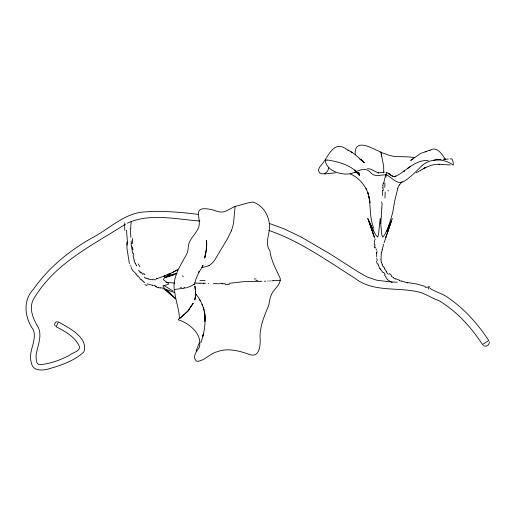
<?xml version="1.0" encoding="UTF-8"?>
<svg xmlns="http://www.w3.org/2000/svg" width="515" height="515" viewBox="0 0 515 515"><rect width="100%" height="100%" fill="white"/><g stroke="black" fill="none" stroke-linecap="round" stroke-linejoin="round"><path stroke-width="0.77" d="M489.25 341.831C489.887 344.928 486.076 347.4 483.508 345.559M382.632 190.26L382.516 195.43M374.656 240.009L374.572 245.34M206.715 243.64L206.161 250.425L204.674 258.118L205.047 256.56M380.843 223.742L381.274 216.358M383.778 172.731L383.643 165.907L381.866 156.966M382.13 203.322L381.905 207.23M355.118 154.558C354.397 134.66 377.051 152.092 385.967 154.037C394.857 158.388 404.822 155.575 414.054 157.654M381.293 216.088L381.795 208.575M195.269 289.263L194.895 285.986L195.642 292.765L195.243 298.475L195.475 293.968M381.879 207.539L381.821 208.305M126.902 245.095L127.173 241.979L126.915 248.121L129.4 263.667M204.854 257.326L206.509 249.028L206.534 240.396L206.715 244.895M385.877 174.289L383.566 183.482M235.117 206.451C230.508 208.26 226.471 211.955 221.334 212.135C217.06 211.877 213.255 209.521 208.993 209.116C191.644 206.354 201.726 218.128 198.655 227.373C196.427 232.941 191.696 237.016 189.256 242.456C187.866 246.209 188.606 250.445 186.739 254.069C180.186 266.043 171.218 278.557 174.9 293.054C175.918 301.423 179.156 309.489 179.387 317.935C178.692 320.143 177.051 319.615 180.173 320.394C190.724 324.63 202.614 334.673 199.305 347.303C196.756 351.256 191.612 357.088 196.679 361.311C204.429 361.337 209.869 353.29 217.407 351.681C228.28 347.606 239.713 351.043 250.148 354.661C259.29 357.713 260.371 345.829 260.184 339.649C259.174 327.27 264.324 316.126 268.83 305.041C269.712 299.82 270.459 294.213 274.25 290.17C276.851 286.733 280.733 283.25 280.257 278.531C276.24 269.5 271.135 260.88 269.918 250.786C264.787 243.55 269.216 235.361 269.506 227.546C269.873 216.802 263.448 205.363 252.904 202.028C246.962 202.833 241.039 205.015 235.117 206.451L233.681 221.482A14.774 10.068 -90 0 1 233.469 223.401A26.819 18.27 90 0 1 231.261 230.868M206.322 250.509L206.509 249.028M382.8 187.859L382.87 187.273M382.902 187.042L383.051 185.921M385.993 172.795L386.083 172.416M195.243 298.475L195.591 296.267L194.767 300.007L195.52 296.762L195.455 297.161M194.902 282.928L195.751 279.6L199.041 271.688L198.539 272.667L201.384 268.527M205.64 253.489L205.891 252.118M328.75 167.259C327.566 178.287 312.309 174.025 321.572 164.819C329.046 155.948 333.559 138.503 348.256 150.489M384.087 242.823L391.155 221.399L386.52 235.407M383.714 244.342L382.111 249.73M428.448 289.153L429.214 286.604M386.733 231.563L386.984 230.784M200.953 342.43C206.579 326.581 207.77 307.268 195.597 293.988L196.086 294.735L195.34 293.556L195.784 294.271L195.533 293.84M397.812 188.316L394.561 201.468A42.732 42.732 0 0 0 394.316 203.045L392.668 212.837L389.379 223.813M385.954 237.055L386.347 235.876M387.241 230.005L387.505 229.233M386.256 236.173L385.902 237.222M389.198 224.328L387.589 228.975M387.518 232.42L392.353 218.411L388.342 226.999M199.305 342.7L196.093 351.018M231.325 230.926L227.411 238.857L214.671 260.127A21.521 14.658 90 0 1 212.399 262.888L210.925 264.247A15.302 10.422 90 0 1 209.006 265.605M202.356 266.712L203.026 265.276L201.957 267.221M202.324 266.757L202.813 265.74L202.112 267.182L202.595 266.216M194.773 284.467L194.67 283.984L193.859 284.422M399.486 184.956L400.754 183.231A18.051 18.051 0 0 1 402.299 181.512M179.703 318.36L188.162 310.732L193.222 303.174L187.93 311.15L180.405 318.148M189.501 309.09L188.162 310.732M167.562 275.306L167.221 275.667L176.806 273.298M428.216 160.397C418.689 160.017 410.68 165.939 403.535 171.508L404.616 170.703L397.921 175.145L395.295 176.362L395.938 176.182L393.576 176.523L394.097 176.651L392.018 175.885L392.436 176.111L387.209 172.686M407.507 168.547L410.513 166.377M193.749 284.499L190.177 286.488L186.642 287.705M416.262 172.795L425.963 167.356L423.446 168.605M125.332 224.231C92.533 245.295 55.729 262.721 34.685 297.316C27.771 306.953 32.999 318.869 38.483 327.778C42.339 337.08 37.17 346.518 36.024 355.768C36.25 358.775 35.831 365.682 40.782 364.614C50.747 363.539 60.377 360.049 69.216 355.414C72.061 352.575 79.098 351.919 79.696 347.29C75.892 337.203 65.296 331.435 56.193 326.787L58.356 321.92C68.341 327.572 88.883 337.499 83.823 351.99C74.553 360.513 62.032 365.071 50.077 368.47C43.492 370.671 32.529 371.856 31.318 362.554C27.771 351.468 37.318 340.795 33.359 329.825C24.733 317.935 22.538 300.818 33.237 289.462C49.15 266.809 70.967 249.215 95.217 236.166C110.603 227.533 124.289 213.995 142.604 212.083C161.169 210.564 179.806 212.058 198.243 214.388M164.851 277.74L169.789 276.001A44.657 30.424 -90 0 0 171.534 275.525L172.184 275.313M172.21 272.699C188.58 264.221 162.811 276.162 163.48 279.838C169.596 284.544 171.353 283.771 162.927 285.786L164.124 287.956L175.667 298.874L163.371 288.555L162.251 287.917L160.532 287.962M168.032 275.01L168.669 274.643M429.568 150.708C436.121 145.462 441.857 153.637 444.889 158.736M169.435 274.225L170.304 273.755M391.155 221.399L384.84 234.48L382.697 237.222L381.808 234.917L380.186 218.411L378.512 234.679L377.63 237.087L375.647 234.879L369.158 221.572L372.654 232.336M170.208 273.169L163.41 276.542L165.527 275.583L156.541 278.802M157.403 278.364L156.354 278.885M411.955 159.573L412.953 159.077L410.706 160.397L420.671 153.412L429.974 150.135M127.302 223.169C150.007 212.804 176.027 219.319 199.878 221.012M423.246 168.701C428.21 166.171 433.669 163.963 439.334 164.317L438.947 164.285L450.355 164.98M176.909 273.536L175.19 274.199M174.765 274.366L173.69 274.772M450.059 158.897C453.013 157.519 453.277 162.972 453.335 164.806L453.052 165.025C442.559 157.3 427.315 158.202 418.895 168.791C414.292 173.066 409.94 177.746 404.52 181.016C397.612 185.889 392.353 177.733 386.784 174.965C381.209 174.218 374.714 177.952 370.369 172.351C365.032 166.306 357.783 171.225 351.925 173.362C342.597 176.053 325.506 170.999 325.332 159.817L327.07 160.21M173.259 274.933L172.396 275.235M168.772 276.401L167.51 276.8M169.165 276.278L173.478 274.907M166.525 277.07L165.521 277.315M201.384 267.806L208.105 265.94A19.113 13.023 90 0 0 209 265.573M185.857 287.885L185.13 288.04M384.139 172.152L378.049 172.918L378.37 172.989L370.414 169.049L367.414 168.656M57.345 321.688C55.073 321.585 53.747 324.572 55.343 326.188M184.351 288.175L183.643 288.284M183.276 288.336L174.443 289.456M229.091 283.353L243.614 281.666L259.425 281.364M324.321 173.98L335.413 172.821M443.106 159.264L445.726 159.045M444.265 159.386L448.288 159.045M273.375 280.726L280.295 280.244M272.86 280.765L271.83 280.83M155.788 279.774L152.62 279.735M441.052 159.624L437.351 159.721A12.392 12.392 0 0 0 435.735 159.856A22.493 22.493 0 0 0 433.321 160.442M267.633 281.061L268.225 281.029M269.763 280.945L270.542 280.907M225.248 283.701L222.326 283.829M265.637 281.164L264.369 281.222M262.09 281.306L260.094 281.351M200.702 283.166L205.652 283.231M200.457 283.166L199.711 283.173M199.588 283.173L198.706 283.173M198.204 283.166L194.284 283.102M174.797 283.076L166.094 282.284M208.079 283.295L208.633 283.314M213.506 283.488L219.236 283.81M397.162 282.246L387.634 281.621L376.523 280.134L367.098 276.954L358.614 272.145L330.173 253.972L300.882 236.894L284.286 228.943L269.628 223.542M152.356 279.722L150.489 279.548A16.081 11.517 -80.6 0 1 148.191 278.763M407.738 282.6L416.545 283.971L425.3 286.424M354.481 172.428L356.979 172.692M356.2 172.66L359.625 173.265L355.968 172.177L358.286 173.252L357.146 172.583M327.192 159.953C337.647 161.581 348.887 164.497 356.708 171.926L354.854 170.014L356.58 171.765M152.665 285.291L147.033 283.849M401.417 280.926L407.101 282.709M268.843 230.424C300.052 241.123 327.16 260.68 354.803 278.184C372.532 292.089 395.752 287.248 416.229 291.484C424.521 292.765 431.152 298.018 438.928 300.676C456.844 311.292 471.141 327.263 482.504 344.522L488.709 340.499C478.055 324.308 464.987 309.361 448.926 298.32C443.351 293.653 436.018 292.353 430.044 288.349M399.646 280.308L395.906 278.75M350.4 173.993C358.942 177.624 365.637 185.651 368.444 194.458L367.8 192.449L369.725 200.631L368.959 196.466C370.736 207.049 369.57 218.18 373.813 228.338M174.385 292.539L166.474 289.52L175.654 298.842M359.747 159.038L363.687 162.154L360.584 159.29L364.375 162.746L354.732 154.21M393.486 277.566L391.728 276.523A22.93 22.222 85.5 0 1 391.245 276.169M348.05 150.013L353.998 153.625M144.805 282.69L143.067 281.596M351.037 151.77L352.524 152.64M164.536 285.877L173.124 291.065M156 286.52L156.715 287.016M357.346 172.847L356.232 171.894L359.689 175.544L356.972 172.229M136.198 273.909L132.793 270.587A10.538 8.292 -80.7 0 1 132.201 269.66M143.035 274.604L140.685 271.849M371.54 228.988L367.832 218.515L373.517 231.042M383.089 272.725L380.263 269.042M138.007 275.886L140.75 279.574A15.302 11.092 -81.3 0 0 141.213 279.993M386.559 271.708L384.467 268.727M200.213 300.915L199.131 299.164M384.576 275.016L387.068 279.079A8.839 8.678 36.1 0 0 387.789 279.825L391.303 282.104A31.821 31.782 48.5 0 0 392.25 282.503M136.263 265.276L135.2 263.088M132.027 269.326L131.698 268.637M201.957 304.359L202.363 305.215M386.778 174.952L386.366 172.699M195.327 293.434L195.584 294.052M131.544 268.283L131.267 267.549M370.401 225.86L367.832 218.515M371.772 229.619L372.113 230.572M370.459 226.149L372.023 230.52M372.796 232.445L373.124 233.353M374.012 235.844L374.263 236.565M372.203 231.042L373.06 233.501M372.718 232.51L373.427 234.57M373.175 233.842L374.006 236.263M373.903 235.96L374.199 236.836M374.482 237.215L374.675 237.795M203.38 307.725L204.262 310.5M378.036 263.873L378.789 266.068A17.967 17.967 0 0 0 379.883 268.489M130.9 266.422L131.016 266.802M374.984 238.76L375.203 239.488M381.319 154.481L380.772 152.022M381.345 154.564L381.583 155.479M134.164 260.101L133.037 255.524M377.205 260.661L376.826 258.202M381.757 156.367L381.667 155.891A25.235 1.333 87.8 0 0 381.628 156.245M132.619 253.354L131.525 246.093M132.464 247L132.941 249.859M130.881 237.383L130.263 228.769M376.51 252.408L376.536 252.736M195.513 291.142L195.642 292.765M131.183 240.73L131.306 243.428M126.497 230.211L127.463 242.674M376.607 253.728L376.729 256.882M206.618 241.593L206.695 243.273M381.01 259.38L381.338 252.768A12.675 11.755 -89.1 0 1 381.428 252.144M397.76 188.297A13.847 13.847 0 0 1 399.447 184.93M385.864 175.699A23.31 1.094 -80.5 0 1 386.031 175.029M386.05 177.154A42.436 1.519 -86.9 0 1 386.134 176.523M388.143 191.065A48.462 1.719 86.3 0 1 388.11 190.286M382.806 185.587A21.102 8.819 74.4 0 1 383.379 183.16M382.896 188.548A12.347 2.916 87.2 0 1 382.935 188.2M383.102 190.737A12.27 3.605 84.8 0 1 383.179 188.87M385.162 191.889A58.111 12.972 -84.2 0 1 384.963 198.011M384.872 182.812A37.556 2.594 -86.2 0 1 384.808 187.46M381.66 202.865A35.895 4.976 -88 0 1 381.712 201.912M381.448 154.107A51.178 1.107 82.6 0 1 381.441 153.805M375.255 245.307A23.561 22.415 -78.8 0 1 375.248 244.979M376.137 248.938A13.577 13.3 -55.5 0 1 376.452 250.239M377.025 251.301A22.872 19.544 -87.3 0 1 377.141 252.318M376.368 252.762A23.832 18.257 -89.9 0 1 376.439 253.747M377.321 264.092A32.876 31.518 70.4 0 1 376.549 261.131M380.25 269.049A12.83 12.733 61.5 0 1 379.903 268.482M383.623 272.313A18.18 17.24 54.7 0 1 385.169 274.707M429.175 286.881A23.362 23.336 10.6 0 1 425.094 287.351M381.744 252.221A15.122 13.441 -85.8 0 1 382.4 249.859M381.351 262.199A13.487 13.377 68.5 0 1 380.965 259.38M382.297 264.543A17.581 17.362 72.1 0 1 381.499 262.161M383.237 266.886A20.368 20.368 0 0 1 382.13 264.607M384.776 268.515A29.233 27.984 61.1 0 1 383.623 266.667M388.381 274.308A14.517 12.263 55.6 0 1 386.289 271.907M391.658 275.474A21.521 19.055 59.5 0 1 389.166 273.368M395.726 279.098A22.86 13.448 22.1 0 1 393.235 277.875M401.32 281.222A39.771 38.96 15.1 0 1 399.537 280.591M407.075 282.754A10.603 5.137 17.3 0 1 407.777 283.018M273.716 280.572A27.797 0.946 -5.5 0 1 273.188 280.669M257.603 280.533A50.592 2.002 -0.7 0 1 255.916 280.591M256.161 278.943A57.783 7.249 3.9 0 1 254.185 278.956M229.272 284.319A24.752 13.229 -6.3 0 1 225.126 284.679M222.48 283.611A14.716 3.656 -5.4 0 1 221.997 283.63M222.197 283.269A14.632 4.622 -6.5 0 1 219.847 283.269M199.891 280.495A70.298 12 8.5 0 1 205.092 280.443M203.985 283.759A42.797 5.285 -4.3 0 1 203.18 283.72M181.364 287.505A30.082 3.566 2.2 0 1 180.475 287.589M184.872 287.331A61.015 9.946 7.1 0 1 184.01 287.486M182.439 275.828A38.889 2.414 39.7 0 1 183.327 276.639M160.558 287.853A28.093 17.452 -67.1 0 1 158.556 287.698M158.536 287.756A14.201 8.858 -68 0 1 157.577 287.492A11.298 7.049 -67.9 0 1 156.753 286.945M155.092 286.211A15.746 9.412 -75.7 0 1 155.871 286.803M153.921 285.117A27.269 16.158 -49.9 0 1 155.24 285.741M152.556 285.439A28.415 15.804 -39.5 0 1 153.309 285.593M147.187 285.548A39.198 22.3 71.6 0 1 144.85 284.628M143.202 281.216A21.424 14.703 -90 0 1 141.4 279.6M135.999 274.16A21.681 17.22 -66.3 0 1 137.627 276.252M130.231 265.476A30.185 21.353 -87.1 0 1 130.134 265.09M124.804 230.437A41.831 26.902 89.5 0 1 124.804 222.841M148.114 279.001A20.961 15.019 -77.9 0 1 146.157 277.939M146.054 278.448A24.282 16.416 90 0 1 144.161 277.057M144.87 274.695A34.853 18.695 73.4 0 1 143.498 273.13M140.782 272.982A17.31 5.723 63.7 0 1 138.574 270.201M139.938 266.693A25.653 10.5 65.3 0 1 138.271 263.899M136.7 265.798A27.334 17.298 71.7 0 1 136.359 265.186M135.085 263.126A27.256 26.284 20.8 0 1 134.074 260.12M133.868 255.234A47.419 38.503 -86.3 0 1 133.475 253.116M131.37 245.983A12.444 3.702 78.1 0 1 131.164 243.247M132.297 238.419A14.639 3.232 80.9 0 1 132.619 243.563M130.797 228.737A27.849 19.853 -89.6 0 1 131.274 221.45M206.67 245.352L206.573 247.071L206.67 245.352M205.079 317.922L204.861 321.411L204.957 314.549L204.474 311.421L205.079 317.922M203.489 333.694L202.91 336.063L203.489 333.694M426.748 151.275L425.158 151.835L426.723 151.288M390.627 174.997L388.239 173.265L390.627 174.997M359.663 175.531L358.157 173.639L359.663 175.531M366.59 189.559L366.081 188.664L366.59 189.572M375.075 247.947L374.727 246.659L375.075 247.947M369.918 202.736L369.706 200.612L369.918 202.73"/></g></svg>
